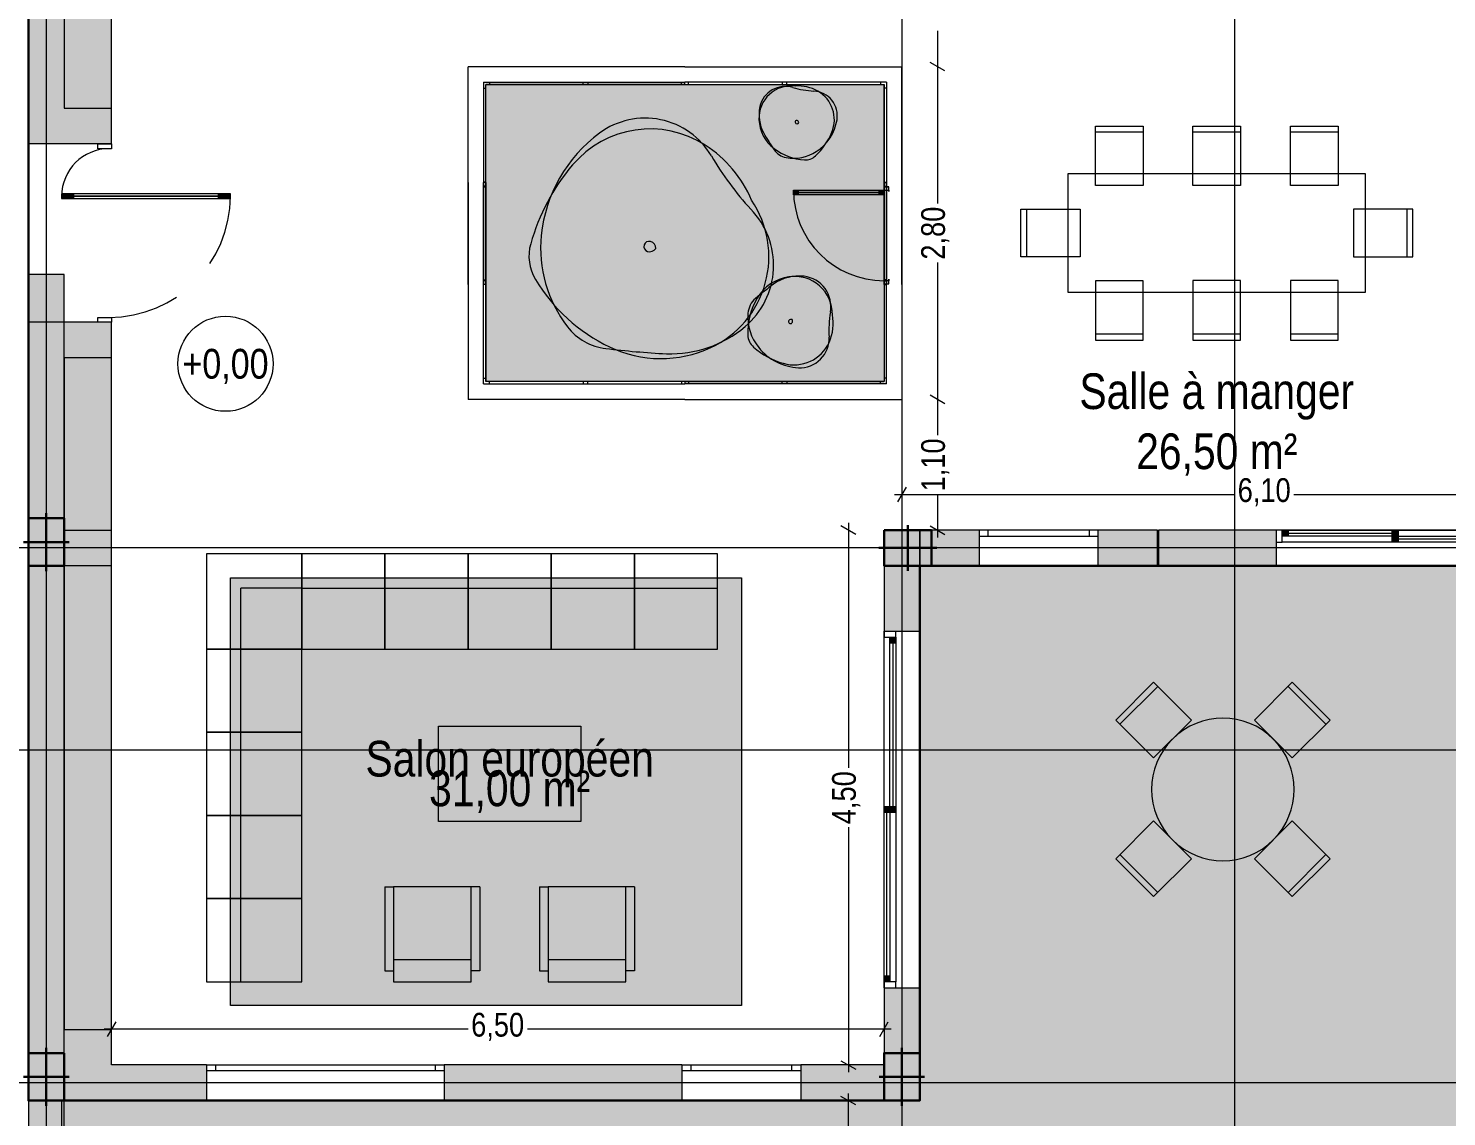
# Model space of a CAD drawing. Header units: centimetres. Extents: x -4381 to 5639, y -3920 to 4826.
# Drawn here: x 11.98 to 23.91, y 61.96 to 71.11 of the extents above; entities that cross this region are included whole.
import ezdxf

# ---------------------------------------------------------------- set-up
doc = ezdxf.new("R2010")
doc.units = ezdxf.units.CM
doc.header["$MEASUREMENT"] = 0
doc.set_wipeout_variables(frame=1)
for name, pattern in [('POINTILLE', [0.1, 0.06, -0.04]), ('Traits plan', [10, 5, -5]), ('Wipeout_Contour', [100, 0, -100])]:
    doc.linetypes.add(name, pattern=pattern)
for name, color, linetype, lineweight in [('00- Texts and Fills_Pen_No__1', 7, 'Continuous', 5), ('00-TREES_Pen_No__7', 7, 'Continuous', 5), ('01- MOBILIER_Pen_No__1', 7, 'Continuous', 5), ('01- MOBILIER_Pen_No__19', 255, 'Continuous', 5), ('01- MOBILIER_Pen_No__2', 8, 'Continuous', 5), ('01- MOBILIER_Pen_No__7', 7, 'Continuous', 5), ('0_Pen_No__1', 7, 'Continuous', 5), ('0_Pen_No__7', 7, 'Continuous', 5), ('Cotations_Pen_No__2', 8, 'Continuous', 5), ('Dalles_Pen_No__1', 7, 'Continuous', 5), ('FILES_Pen_No__2', 8, 'Continuous', 5), ('Poteaux Hafsa', 4, 'Continuous', 30), ('Structural - Bearing_Pen_No__1', 7, 'Continuous', 5), ('Structural - Bearing_Pen_No__7', 7, 'Continuous', 5)]:
    doc.layers.add(name, color=color, linetype=linetype, lineweight=lineweight)
for name, color, linetype, lineweight, true_color in [('00-TREES_Pen_No__185', 7, 'Continuous', 5, 0xbce39b), ('00-TREES_Pen_No__44', 7, 'Continuous', 5, 0x029e21), ('Dalles_Pen_No__102', 7, 'Continuous', 5, 0xcccccc), ('Dalles_Pen_No__185', 7, 'Continuous', 5, 0xbce39b), ('Elevator_Pen_No__161', 7, 'Continuous', 5, 0x6a6a6a), ('Structural - Bearing_Pen_No__103', 7, 'Continuous', 5, 0xffcc99)]:
    doc.layers.add(name, color=color, linetype=linetype, lineweight=lineweight, true_color=true_color)
doc.layers.add('Dalles', color=7, linetype='Continuous')
doc.layers.add('Structural - Bearing', color=7, linetype='Continuous')
doc.styles.add('GENERATED_STYLE_2', font='')
doc.styles.get('GENERATED_STYLE_2').set_extended_font_data('Arial Narrow Occidental')

# ---------------------------------------------------------------- blocks, each defined once
blk = doc.blocks.new('P1')
at = {"layer": 'Poteaux Hafsa', "lineweight": 30}
blk.add_hatch(color=256, dxfattribs=at).paths.add_polyline_path([(0, 0.3), (0, 0), (0.4, 0), (0.4, 0.3)])
at = {"layer": 'Poteaux Hafsa', "color": 144, "lineweight": 30}
for p, q in [((0.2, -0.042), (0.2, 0.342)), ((0.444, 0.15), (-0.044, 0.15))]:
    blk.add_line(p, q, dxfattribs=at)
blk.add_lwpolyline([(0, 0.3), (0, 0), (0.4, 0), (0.4, 0.3)], close=True, dxfattribs=at)

msp = doc.modelspace()

# ---------------------------------------------------------------- hatches: boundary and pattern name
at = {"layer": '00-TREES_Pen_No__185', "linetype": 'Continuous', "lineweight": 0, "ltscale": 10, "true_color": 0xcce9b3}
msp.add_hatch(color=254, dxfattribs=at).paths.add_polyline_path([(18.18688, 70.15145, 0.01739462), (18.27475, 70.01156, 0.20068984), (18.37515, 69.94593, 0.1916151), (18.6285, 69.99616, 0.21254987), (18.80332, 70.26444, 0.44418572), (18.60891, 70.50617, -0.05230092), (18.43129, 70.53518, 0.43585853), (18.15463, 70.37518, 0.18587836)])
at = {"layer": '00-TREES_Pen_No__185', "linetype": 'Continuous', "lineweight": 0, "ltscale": 10, "true_color": 0xbae3ab}
msp.add_hatch(color=9, dxfattribs=at).paths.add_polyline_path([(18.1564, 68.92271, 0.01739462), (18.00475, 68.80264, 0.20068984), (17.94112, 68.67743, 0.1916151), (18.03181, 68.38892, 0.21254987), (18.36631, 68.21955, 0.44418572), (18.62296, 68.47658, -0.05230092), (18.63415, 68.68702, 0.43585853), (18.41272, 68.9887, 0.18587836)])
at = {"layer": '00-TREES_Pen_No__44', "linetype": 'Continuous', "lineweight": 0, "ltscale": 10, "true_color": 0xbfe6c6}
msp.add_hatch(color=254, dxfattribs=at).paths.add_polyline_path([(17.09191, 68.32814, 0.18587836), (17.75351, 68.55617, 0.43585853), (17.80222, 69.54441, -0.05230092), (17.47082, 69.99229, 0.44418572), (16.53004, 70.1852, 0.21254987), (16.03905, 69.32401, 0.1916151), (16.25952, 68.55541, 0.20068984), (16.58238, 68.37196, 0.01739462)])
at = {"layer": '01- MOBILIER_Pen_No__2', "linetype": 'Continuous', "lineweight": 0, "ltscale": 10, "true_color": 0x3f3f3f}
msp.add_hatch(color=250, dxfattribs=at).paths.add_polyline_path([(17.97512, 62.89063), (17.97512, 66.49063), (13.67512, 66.49063), (13.67512, 62.89063)])
at = {"layer": 'Dalles_Pen_No__185', "linetype": 'Continuous', "lineweight": 0, "ltscale": 10, "true_color": 0x5e714d}
msp.add_hatch(color=77, dxfattribs=at).paths.add_polyline_path([(15.82512, 70.64063), (15.82512, 68.14063), (19.17512, 68.14063), (19.17512, 70.64063)])
at = {"layer": 'Elevator_Pen_No__161', "linetype": 'Continuous', "ltscale": 10}
for points in [[(19.20012, 66.86563), (19.20012, 66.61563), (19.45012, 66.61563)], [(19.20012, 66.86563), (19.45012, 66.61563), (19.45012, 66.86563)], [(22.00012, 66.61563), (22.25012, 66.61563), (22.25012, 66.86563), (22.00012, 66.86563)], [(19.20012, 62.36563), (19.20012, 62.11563), (19.45012, 62.11563)], [(19.20012, 62.36563), (19.45012, 62.11563), (19.45012, 62.36563)]]:
    msp.add_hatch(color=256, dxfattribs=at).paths.add_polyline_path(points)
at = {"layer": 'Structural - Bearing', "linetype": 'Continuous', "lineweight": 0, "ltscale": 10, "true_color": 0x000000}
h = msp.add_hatch(color=18, dxfattribs=at)
h.paths.add_polyline_path([(11.97512, 76.09063), (11.97512, 70.14063), (12.56012, 70.14063), (12.67512, 70.14063), (12.67512, 75.79063), (12.25012, 75.97277), (12.25012, 75.81563), (12.00012, 75.81563), (12.00012, 76.06563), (12.03345, 76.06563)])
h.paths.add_polyline_path([(12.00012, 71.91563), (12.00012, 72.16563), (12.25012, 72.16563), (12.25012, 71.91563)], flags=0)
at = {"layer": 'Structural - Bearing', "linetype": 'Continuous', "lineweight": 0, "ltscale": 10, "true_color": 0xffffff}
for points in [[(12.25512, 69.68063), (12.35512, 69.68063), (12.35512, 69.72063), (12.25512, 69.72063)], [(13.67512, 69.72063), (13.57512, 69.72063), (13.57512, 69.68063), (13.67512, 69.68063)], [(18.41362, 69.75146), (18.41362, 69.71146), (18.45362, 69.71146), (18.45362, 69.75146)], [(19.17512, 69.71146), (19.17512, 69.75146), (19.13512, 69.75146), (19.13512, 69.71146)]]:
    msp.add_hatch(color=7, dxfattribs=at).paths.add_polyline_path(points)
at = {"layer": 'Structural - Bearing', "linetype": 'Continuous', "lineweight": 0, "ltscale": 10, "true_color": 0x000000}
for points in [[(19.17512, 66.89063), (19.17512, 66.04063), (19.27512, 66.04063), (19.47512, 66.04063), (19.47512, 66.59063), (19.45012, 66.61563), (19.20012, 66.61563), (19.20012, 66.86563)], [(19.47512, 66.89063), (19.17512, 66.89063), (19.20012, 66.86563), (19.45012, 66.86563), (19.45012, 66.61563), (19.47512, 66.59063)], [(19.47512, 66.59063), (19.97512, 66.59063), (19.97512, 66.84063), (19.97512, 66.89063), (19.47512, 66.89063)], [(20.97512, 66.59063), (21.47512, 66.59063), (21.47512, 66.89063), (20.97512, 66.89063), (20.97512, 66.84063)], [(19.17512, 63.04063), (19.17512, 62.39063), (19.20012, 62.36563), (19.45012, 62.36563), (19.45012, 62.11563), (19.47512, 62.09063), (19.47512, 63.04063), (19.27512, 63.04063)], [(15.47512, 62.34063), (15.47512, 62.09063), (17.47512, 62.09063), (17.47512, 62.34063), (17.47512, 62.39063), (15.47512, 62.39063)], [(18.47512, 62.34063), (18.47512, 62.09063), (19.47512, 62.09063), (19.45012, 62.11563), (19.20012, 62.11563), (19.20012, 62.36563), (19.17512, 62.39063), (18.47512, 62.39063)]]:
    msp.add_hatch(color=18, dxfattribs=at).paths.add_polyline_path(points)
h = msp.add_hatch(color=18, dxfattribs=at)
h.paths.add_polyline_path([(21.48512, 66.89063), (21.48512, 66.59063), (22.47512, 66.59063), (22.47512, 66.79063), (22.47512, 66.89063)])
h.paths.add_polyline_path([(22.00012, 66.61563), (22.00012, 66.86563), (22.25012, 66.86563), (22.25012, 66.61563)], flags=0)
at = {"layer": 'Structural - Bearing_Pen_No__103', "linetype": 'Continuous', "ltscale": 10}
for points in [[(22.52512, 66.89063), (22.52512, 66.84063), (22.57512, 66.84063), (22.57512, 66.89063)], [(23.50012, 66.84063), (23.50012, 66.89063), (23.45012, 66.89063), (23.45012, 66.84063)], [(23.45012, 66.84063), (23.45012, 66.79063), (23.50012, 66.79063), (23.50012, 66.84063)], [(19.27512, 65.99063), (19.22512, 65.99063), (19.22512, 65.94063), (19.27512, 65.94063)], [(19.22512, 64.56563), (19.17512, 64.56563), (19.17512, 64.51563), (19.22512, 64.51563)], [(19.22512, 64.51563), (19.27512, 64.51563), (19.27512, 64.56563), (19.22512, 64.56563)], [(19.17512, 63.09063), (19.22512, 63.09063), (19.22512, 63.14063), (19.17512, 63.14063)]]:
    msp.add_hatch(color=256, dxfattribs=at).paths.add_polyline_path(points)

# ---------------------------------------------------------------- linework, layer by layer
at = {"layer": '00-TREES_Pen_No__7', "linetype": 'Continuous', "ltscale": 10}
for centre, radius, start, end in [((18.3951, 70.357), 0.27247, 83.000568, 182.288476), ((18.34351, 70.40599), 0.21814, 72.941698, 167.143259), ((18.63464, 71.44671), 0.86262, 254.73307, 266.708646), ((18.45389, 70.29839), 0.33006, 59.985575, 94.447533), ((18.57311, 70.37682), 0.20904, 350.908209, 86.708646), ((18.48069, 70.34476), 0.27649, 337.441523, 59.985575), ((18.43747, 70.38454), 0.31452, 167.143259, 209.262745), ((17.16542, 69.71057), 0.64716, 30.511654, 126.312091), ((18.44544, 70.35902), 0.32286, 182.288476, 232.875479), ((18.44824, 70.32654), 0.02006, 151.526351, 224.512345), ((18.43954, 70.31814), 0.02007, 43.515639, 116.462845), ((18.44393, 70.3223), 0.01402, 224.512345, 43.515639), ((18.39083, 70.40599), 0.39364, 302.909677, 350.908209), ((17.50385, 69.25006), 1.21866, 126.312091, 174.310623), ((17.20806, 69.41074), 0.85598, 57.234725, 139.778777), ((20.21685, 71.42337), 2.37491, 210.142779, 214.12893), ((18.20694, 70.45848), 0.57292, 312.991661, 337.441523), ((17.11832, 69.2713), 1.0218, 22.772767, 57.234725), ((18.53626, 70.479), 0.47334, 232.875479, 266.312216), ((18.37962, 70.17812), 0.15544, 214.12893, 259.520658), ((18.41489, 70.3688), 0.34935, 259.520658, 302.909677), ((17.90875, 68.81816), 1.77365, 139.778777, 164.228639), ((20.02368, 71.395), 2.67052, 210.511654, 222.48723), ((18.51373, 70.1294), 0.12301, 266.312216, 312.991661), ((17.36295, 69.19244), 0.84354, 294.931824, 34.219733), ((17.57086, 69.11978), 0.67534, 310.077041, 44.278603), ((17.3674, 69.26365), 1.08154, 174.310623, 217.699642), ((16.56836, 69.19673), 0.38082, 164.228639, 210.908084), ((17.19827, 69.27773), 0.04341, 73.704661, 252.707955), ((17.20383, 69.29559), 0.06211, 252.707955, 325.693949), ((17.19301, 69.25976), 0.06212, 0.757455, 73.704661), ((17.49891, 69.75383), 1.46539, 210.908084, 244.344821), ((18.43089, 68.64815), 0.37804, 98.523782, 149.110785), ((18.45958, 68.66067), 0.36828, 83.378565, 125.498051), ((18.42214, 68.70649), 0.31904, 359.235873, 98.523782), ((18.4726, 68.77277), 0.25543, 349.177003, 83.378565), ((19.89507, 66.7216), 2.78082, 126.378085, 130.364235), ((18.5821, 68.55769), 0.55424, 149.110785, 182.547522), ((18.21196, 68.70175), 0.182, 130.364235, 175.755964), ((18.43839, 68.68495), 0.40906, 175.755964, 219.144983), ((18.38796, 68.64524), 0.01642, 140.74765, 319.750945), ((18.39344, 68.64076), 0.02349, 67.761657, 140.74765), ((18.38255, 68.64981), 0.0235, 319.750945, 32.69815), ((19.72101, 68.56625), 1.01005, 170.968376, 182.943952), ((18.36139, 68.63059), 0.38647, 336.220881, 10.682839), ((16.89241, 68.89653), 0.48121, 217.699642, 263.09137), ((17.37875, 69.34809), 0.97371, 267.957555, 310.077041), ((18.1723, 68.53945), 0.14404, 182.547522, 229.226967), ((18.46784, 68.5018), 0.24477, 267.143515, 2.943952), ((17.71891, 75.71777), 7.35233, 263.09137, 267.077521), ((17.2972, 69.33388), 0.99951, 244.344821, 294.931824), ((18.51633, 68.9384), 0.67084, 229.226967, 253.676829), ((18.47862, 68.71769), 0.46092, 219.144983, 267.143515), ((18.41878, 68.60531), 0.32375, 253.676829, 336.220881)]:
    msp.add_arc(centre, radius, start, end, dxfattribs=at)
at = {"layer": '01- MOBILIER_Pen_No__1', "linetype": 'Continuous', "ltscale": 10}
for p, q in [((14.27512, 66.69063), (13.47512, 66.69063)), ((13.47512, 66.69063), (13.47512, 65.89063)), ((14.27512, 65.89063), (14.27512, 66.69063)), ((14.97512, 66.69063), (14.27512, 66.69063)), ((14.27512, 66.69063), (14.27512, 65.89063)), ((15.67512, 66.69063), (14.97512, 66.69063)), ((14.97512, 66.69063), (14.97512, 65.89063)), ((14.97512, 65.89063), (14.97512, 66.69063)), ((15.67512, 65.89063), (15.67512, 66.69063)), ((16.37512, 66.69063), (15.67512, 66.69063)), ((15.67512, 66.69063), (15.67512, 65.89063)), ((16.37512, 65.89063), (16.37512, 66.69063)), ((17.07512, 66.69063), (16.37512, 66.69063)), ((16.37512, 66.69063), (16.37512, 65.89063)), ((17.07512, 65.89063), (17.07512, 66.69063)), ((17.77512, 66.69063), (17.07512, 66.69063)), ((17.07512, 66.69063), (17.07512, 65.89063)), ((17.77512, 65.89063), (17.77512, 66.69063)), ((13.76378, 65.89063), (13.76378, 66.40197)), ((14.27512, 66.40197), (13.76378, 66.40197)), ((14.27512, 66.40197), (14.97512, 66.40197)), ((14.97512, 66.40197), (15.67512, 66.40197)), ((15.67512, 66.40197), (16.37512, 66.40197)), ((16.37512, 66.40197), (17.07512, 66.40197)), ((17.07512, 66.40197), (17.77512, 66.40197)), ((13.47512, 65.89063), (14.27512, 65.89063)), ((14.27512, 65.89063), (13.47512, 65.89063)), ((13.47512, 65.89063), (13.47512, 65.19063)), ((13.76378, 65.19063), (13.76378, 65.89063)), ((14.27512, 65.19063), (14.27512, 65.89063)), ((14.27512, 65.89063), (14.97512, 65.89063)), ((14.97512, 65.89063), (15.67512, 65.89063)), ((15.67512, 65.89063), (16.37512, 65.89063)), ((16.37512, 65.89063), (17.07512, 65.89063)), ((17.07512, 65.89063), (17.77512, 65.89063)), ((21.44343, 65.61057), (21.12523, 65.29238)), ((21.16059, 65.25702), (21.47879, 65.57522)), ((21.76163, 65.29238), (21.44343, 65.61057)), ((22.61016, 65.61057), (22.29196, 65.29238)), ((22.5748, 65.57522), (22.893, 65.25702)), ((22.92836, 65.29238), (22.61016, 65.61057)), ((21.12523, 65.29238), (21.44343, 64.97418)), ((21.44343, 64.97418), (21.76163, 65.29238)), ((22.29196, 65.29238), (22.61016, 64.97418)), ((22.61016, 64.97418), (22.92836, 65.29238)), ((13.47512, 65.19063), (14.27512, 65.19063)), ((14.27512, 65.19063), (13.47512, 65.19063)), ((13.47512, 65.19063), (13.47512, 64.49063)), ((13.76378, 64.49063), (13.76378, 65.19063)), ((14.27512, 64.49063), (14.27512, 65.19063)), ((15.42512, 65.24063), (16.62512, 65.24063)), ((15.42512, 64.44063), (15.42512, 65.24063)), ((16.62512, 65.24063), (16.62512, 64.44063)), ((13.47512, 64.49063), (14.27512, 64.49063)), ((14.27512, 64.49063), (13.47512, 64.49063)), ((13.47512, 64.49063), (13.47512, 63.79063)), ((13.76378, 63.79063), (13.76378, 64.49063)), ((14.27512, 63.79063), (14.27512, 64.49063)), ((16.62512, 64.44063), (15.42512, 64.44063)), ((21.12523, 64.12565), (21.44343, 64.44385)), ((21.44343, 64.44385), (21.76163, 64.12565)), ((22.29196, 64.12565), (22.61016, 64.44385)), ((22.61016, 64.44385), (22.92836, 64.12565)), ((21.44343, 63.80745), (21.12523, 64.12565)), ((21.16059, 64.16101), (21.47879, 63.84281)), ((21.76163, 64.12565), (21.44343, 63.80745)), ((22.61016, 63.80745), (22.29196, 64.12565)), ((22.5748, 63.84281), (22.893, 64.16101)), ((22.92836, 64.12565), (22.61016, 63.80745)), ((14.97512, 63.89063), (14.97512, 63.18263)), ((14.97512, 63.89063), (15.04872, 63.89063)), ((15.70152, 63.89063), (15.04872, 63.89063)), ((15.04872, 63.89063), (15.04872, 63.09063)), ((15.70152, 63.09063), (15.70152, 63.89063)), ((15.77512, 63.89063), (15.70152, 63.89063)), ((15.77512, 63.89063), (15.77512, 63.18263)), ((16.27512, 63.89063), (16.27512, 63.18263)), ((16.27512, 63.89063), (16.34872, 63.89063)), ((17.00152, 63.89063), (16.34872, 63.89063)), ((16.34872, 63.89063), (16.34872, 63.09063)), ((17.00152, 63.09063), (17.00152, 63.89063)), ((17.07512, 63.89063), (17.00152, 63.89063)), ((17.07512, 63.89063), (17.07512, 63.18263)), ((13.47512, 63.79063), (14.27512, 63.79063)), ((14.27512, 63.79063), (13.47512, 63.79063)), ((13.47512, 63.79063), (13.47512, 63.09063)), ((13.76378, 63.09063), (13.76378, 63.79063)), ((14.27512, 63.09063), (14.27512, 63.79063)), ((15.70152, 63.27463), (15.04872, 63.27463)), ((17.00152, 63.27463), (16.34872, 63.27463)), ((14.97512, 63.18263), (15.04872, 63.18263)), ((15.77512, 63.18263), (15.70152, 63.18263)), ((16.27512, 63.18263), (16.34872, 63.18263)), ((17.07512, 63.18263), (17.00152, 63.18263)), ((13.47512, 63.09063), (14.27512, 63.09063)), ((15.04872, 63.09063), (15.70152, 63.09063)), ((16.34872, 63.09063), (17.00152, 63.09063))]:
    msp.add_line(p, q, dxfattribs=at)
for start, end in [(315, 135), (135, 315)]:
    msp.add_arc((22.0268, 64.70901), 0.6, start, end, dxfattribs=at)
at = {"layer": '01- MOBILIER_Pen_No__19', "linetype": 'Continuous', "ltscale": 10}
for p, q in [((20.72512, 69.89063), (23.22512, 69.89063)), ((20.72512, 68.89063), (20.72512, 69.89063)), ((23.22512, 69.89063), (23.22512, 68.89063)), ((23.22512, 68.89063), (20.72512, 68.89063))]:
    msp.add_line(p, q, dxfattribs=at)
at = {"layer": '01- MOBILIER_Pen_No__2', "linetype": 'Continuous', "ltscale": 10}
for p, q in [((13.67512, 66.49063), (17.97512, 66.49063)), ((13.67512, 62.89063), (13.67512, 66.49063)), ((17.97512, 66.49063), (17.97512, 62.89063)), ((17.97512, 62.89063), (13.67512, 62.89063))]:
    msp.add_line(p, q, dxfattribs=at)
at = {"layer": '01- MOBILIER_Pen_No__7', "linetype": 'Continuous', "ltscale": 10}
for p, q in [((20.95512, 70.29063), (21.35512, 70.29063)), ((20.95512, 69.79063), (20.95512, 70.29063)), ((21.35512, 70.24063), (20.95512, 70.24063)), ((21.35512, 70.29063), (21.35512, 69.79063)), ((21.77411, 70.28988), (22.17411, 70.28988)), ((21.77411, 69.78988), (21.77411, 70.28988)), ((22.17411, 70.23988), (21.77411, 70.23988)), ((22.17411, 70.28988), (22.17411, 69.78988)), ((22.5956, 70.28988), (22.9956, 70.28988)), ((22.5956, 69.78988), (22.5956, 70.28988)), ((22.9956, 70.23988), (22.5956, 70.23988)), ((22.9956, 70.28988), (22.9956, 69.78988)), ((20.72512, 68.89063), (20.72512, 69.89063)), ((20.72512, 69.89063), (23.22512, 69.89063)), ((23.22512, 69.89063), (23.22512, 68.89063)), ((21.35512, 69.79063), (20.95512, 69.79063)), ((22.17411, 69.78988), (21.77411, 69.78988)), ((22.9956, 69.78988), (22.5956, 69.78988)), ((20.32512, 69.59063), (20.82512, 69.59063)), ((20.32512, 69.19063), (20.32512, 69.59063)), ((20.37512, 69.59063), (20.37512, 69.19063)), ((20.82512, 69.59063), (20.82512, 69.19063)), ((23.12512, 69.59063), (23.12512, 69.19063)), ((23.62512, 69.59063), (23.12512, 69.59063)), ((23.57512, 69.59063), (23.57512, 69.19063)), ((23.62512, 69.19063), (23.62512, 69.59063)), ((20.82512, 69.19063), (20.32512, 69.19063)), ((23.12512, 69.19063), (23.62512, 69.19063)), ((21.35512, 68.98988), (20.95512, 68.98988)), ((20.95512, 68.98988), (20.95512, 68.48988)), ((21.35512, 68.48988), (21.35512, 68.98988)), ((22.17411, 68.99063), (21.77411, 68.99063)), ((21.77411, 68.99063), (21.77411, 68.49063)), ((22.17411, 68.49063), (22.17411, 68.99063)), ((22.9956, 68.99026), (22.5956, 68.99026)), ((22.5956, 68.99026), (22.5956, 68.49026)), ((22.9956, 68.49026), (22.9956, 68.99026)), ((23.22512, 68.89063), (20.72512, 68.89063)), ((21.35512, 68.53988), (20.95512, 68.53988)), ((22.17411, 68.54063), (21.77411, 68.54063)), ((22.9956, 68.54026), (22.5956, 68.54026)), ((20.95512, 68.48988), (21.35512, 68.48988)), ((21.77411, 68.49063), (22.17411, 68.49063)), ((22.5956, 68.49026), (22.9956, 68.49026))]:
    msp.add_line(p, q, dxfattribs=at)
at = {"layer": '01- MOBILIER_Pen_No__7', "linetype": 'Continuous', "ltscale": 10, "flags": 128}
msp.add_lwpolyline([(12.27512, 71.89063), (12.27512, 70.44063), (12.67512, 70.44063), (12.67512, 71.89063)], close=True, dxfattribs=at)
at = {"layer": '0_Pen_No__1', "linetype": 'Continuous', "ltscale": 10}
for p, q in [((12.56012, 70.14063), (11.97512, 70.14063)), ((12.67512, 70.14063), (12.56012, 70.14063)), ((12.67512, 68.64063), (12.56012, 68.64063)), ((19.97512, 66.89063), (19.97512, 66.84063)), ((19.97512, 66.84063), (19.97512, 66.59063)), ((20.97512, 66.89063), (20.97512, 66.84063)), ((20.97512, 66.84063), (20.97512, 66.59063)), ((22.47512, 66.89063), (22.47512, 66.79063)), ((22.47512, 66.79063), (22.47512, 66.59063)), ((19.17512, 66.04063), (19.27512, 66.04063)), ((19.27512, 66.04063), (19.47512, 66.04063)), ((19.17512, 63.04063), (19.27512, 63.04063)), ((19.27512, 63.04063), (19.47512, 63.04063)), ((13.47512, 62.39063), (13.47512, 62.34063)), ((13.47512, 62.34063), (13.47512, 62.09063)), ((15.47512, 62.39063), (15.47512, 62.34063)), ((15.47512, 62.34063), (15.47512, 62.09063)), ((17.47512, 62.39063), (17.47512, 62.34063)), ((17.47512, 62.34063), (17.47512, 62.09063)), ((18.47512, 62.39063), (18.47512, 62.34063)), ((18.47512, 62.34063), (18.47512, 62.09063))]:
    msp.add_line(p, q, dxfattribs=at)
at = {"layer": '0_Pen_No__7', "linetype": 'Continuous', "ltscale": 10}
msp.add_circle((13.63394, 68.29063), 0.4, dxfattribs=at)
at = {"layer": 'Cotations_Pen_No__2', "linetype": 'Continuous', "ltscale": 10}
for p, q in [((19.62512, 71.09175), (19.62512, 70.79063)), ((19.68762, 70.75454), (19.56262, 70.82671)), ((19.62512, 70.79063), (19.62512, 69.6395)), ((19.62512, 69.14175), (19.62512, 67.99063)), ((19.68762, 67.95454), (19.56262, 68.02671)), ((19.62512, 67.99063), (19.62512, 67.6895)), ((19.26399, 67.19063), (19.32512, 67.19063)), ((19.3612, 67.25313), (19.28903, 67.12813)), ((19.32512, 67.19063), (22.12624, 67.19063)), ((19.62512, 67.19175), (19.62512, 66.89063)), ((22.62399, 67.19063), (25.42512, 67.19063)), ((18.87512, 66.95175), (18.87512, 66.89063)), ((18.93762, 66.85454), (18.81262, 66.92671)), ((18.87512, 66.89063), (18.87512, 64.8895)), ((19.56262, 66.92671), (19.68762, 66.85454)), ((19.62512, 66.89063), (19.62512, 66.8295)), ((18.87512, 64.39175), (18.87512, 62.39063)), ((12.67512, 62.69212), (12.61399, 62.69212)), ((12.7112, 62.75462), (12.63903, 62.62961)), ((15.67624, 62.69212), (12.67512, 62.69212)), ((19.17512, 62.69212), (16.17399, 62.69212)), ((19.13903, 62.62961), (19.2112, 62.75462)), ((19.23624, 62.69212), (19.17512, 62.69212)), ((18.81262, 62.42671), (18.93762, 62.35454)), ((18.87512, 62.39063), (18.87512, 62.3295)), ((18.93762, 62.05454), (18.81262, 62.12671)), ((18.87512, 62.09063), (18.87512, 62.15175)), ((18.87512, 59.4895), (18.87512, 62.09063))]:
    msp.add_line(p, q, dxfattribs=at)
at = {"layer": 'Dalles_Pen_No__1', "linetype": 'Continuous', "ltscale": 10, "flags": 128}
for points in [[(19.17512, 68.14063), (15.82512, 68.14063), (15.82512, 70.64063), (19.17512, 70.64063)], [(19.17512, 68.14063), (15.82512, 68.14063), (15.82512, 70.64063), (19.17512, 70.64063)], [(15.82512, 70.64063), (19.17512, 70.64063), (19.17512, 68.14063), (15.82512, 68.14063)]]:
    msp.add_lwpolyline(points, close=True, dxfattribs=at)
at = {"layer": 'FILES_Pen_No__2', "linetype": 'Continuous', "ltscale": 10}
for p, q in [((19.32512, 77.09063), (19.32512, 55.59063)), ((22.12512, 77.09063), (22.12512, 55.59063))]:
    msp.add_line(p, q, dxfattribs=at)
at = {"layer": 'Structural - Bearing_Pen_No__1', "linetype": 'Continuous', "ltscale": 10}
for p, q in [((15.67512, 68.95813), (15.67512, 70.79063)), ((17.50012, 70.79063), (15.67512, 70.79063)), ((17.50012, 70.79063), (19.32512, 70.79063)), ((19.32512, 68.95813), (19.32512, 70.79063)), ((15.80512, 70.66063), (15.80512, 70.61063)), ((15.80512, 70.66063), (15.85512, 70.66063)), ((15.85512, 70.66063), (15.85512, 70.64063)), ((15.85512, 70.66063), (16.64262, 70.66063)), ((16.64262, 70.64063), (16.64262, 70.66063)), ((16.64262, 70.66063), (16.66262, 70.66063)), ((16.66262, 70.66063), (16.68262, 70.66063)), ((16.68262, 70.66063), (16.68262, 70.64063)), ((16.68262, 70.66063), (17.47012, 70.66063)), ((17.47012, 70.64063), (17.47012, 70.66063)), ((17.47012, 70.66063), (17.50012, 70.66063)), ((17.50012, 70.64063), (17.50012, 70.66063)), ((17.53012, 70.66063), (17.50012, 70.66063)), ((17.50012, 70.64063), (17.50012, 70.66063)), ((17.53012, 70.64063), (17.53012, 70.66063)), ((18.31762, 70.66063), (17.53012, 70.66063)), ((18.33762, 70.66063), (18.31762, 70.66063)), ((18.31762, 70.66063), (18.31762, 70.64063)), ((18.35762, 70.66063), (18.33762, 70.66063)), ((18.35762, 70.64063), (18.35762, 70.66063)), ((19.14512, 70.66063), (18.35762, 70.66063)), ((19.19512, 70.66063), (19.14512, 70.66063)), ((19.14512, 70.66063), (19.14512, 70.64063)), ((19.19512, 70.66063), (19.19512, 70.61063)), ((15.80512, 70.61063), (15.82512, 70.61063)), ((15.80512, 70.61063), (15.80512, 69.81938)), ((15.82512, 68.95813), (15.82512, 70.64063)), ((15.82512, 70.61063), (15.82512, 70.64063)), ((17.50012, 70.64063), (15.82512, 70.64063)), ((15.85512, 70.64063), (15.82512, 70.64063)), ((15.82512, 69.81938), (15.82512, 70.61063)), ((16.64262, 70.64063), (15.85512, 70.64063)), ((16.66262, 70.64063), (16.64262, 70.64063)), ((16.68262, 70.64063), (16.66262, 70.64063)), ((17.47012, 70.64063), (16.68262, 70.64063)), ((17.50012, 70.64063), (17.47012, 70.64063)), ((17.50012, 70.64063), (19.17512, 70.64063)), ((17.50012, 70.64063), (17.53012, 70.64063)), ((17.53012, 70.64063), (18.31762, 70.64063)), ((18.31762, 70.64063), (18.33762, 70.64063)), ((18.33762, 70.64063), (18.35762, 70.64063)), ((18.35762, 70.64063), (19.14512, 70.64063)), ((19.14512, 70.64063), (19.17512, 70.64063)), ((19.17512, 68.95813), (19.17512, 70.64063)), ((19.17512, 70.61063), (19.17512, 70.64063)), ((19.19512, 70.61063), (19.17512, 70.61063)), ((19.17512, 69.81938), (19.17512, 70.61063)), ((19.19512, 70.61063), (19.19512, 69.81938)), ((12.67512, 70.14063), (12.56012, 70.14063)), ((15.67512, 69.81563), (15.67512, 67.99063)), ((15.82512, 69.81938), (15.80512, 69.81938)), ((15.80512, 69.81938), (15.80512, 69.79938)), ((15.80512, 69.78563), (15.80512, 69.81563)), ((15.82512, 69.81563), (15.80512, 69.81563)), ((15.82512, 69.79938), (15.82512, 69.81938)), ((15.82512, 69.81563), (15.82512, 68.14063)), ((15.82512, 69.81563), (15.82512, 69.78563)), ((19.17512, 69.79938), (19.17512, 69.81938)), ((19.17512, 69.81938), (19.19512, 69.81938)), ((19.17512, 69.81563), (19.17512, 68.14063)), ((19.17512, 69.81563), (19.17512, 69.78563)), ((19.17512, 69.81563), (19.19512, 69.81563)), ((19.19512, 69.81938), (19.19512, 69.79938)), ((19.19512, 69.78563), (19.19512, 69.81563)), ((19.32512, 69.81563), (19.32512, 67.99063)), ((15.80512, 69.79938), (15.80512, 69.77938)), ((15.82512, 69.78563), (15.80512, 69.78563)), ((15.80512, 68.99813), (15.80512, 69.78563)), ((15.80512, 69.77938), (15.82512, 69.77938)), ((15.80512, 69.77938), (15.80512, 68.98813)), ((15.82512, 69.77938), (15.82512, 69.79938)), ((15.82512, 69.78563), (15.82512, 68.99813)), ((15.82512, 68.98813), (15.82512, 69.77938)), ((18.41362, 69.75146), (18.45362, 69.75146)), ((18.41362, 69.71146), (18.41362, 69.75146)), ((18.45362, 69.71146), (18.41362, 69.71146)), ((18.45362, 69.73146), (18.45362, 69.75146)), ((18.45362, 69.75146), (19.13512, 69.75146)), ((18.45362, 69.75146), (18.45362, 69.71146)), ((19.13512, 69.73146), (18.45362, 69.73146)), ((18.45362, 69.71146), (18.45362, 69.73146)), ((18.45362, 69.73146), (19.13512, 69.73146)), ((18.45362, 69.73146), (19.13512, 69.73146)), ((19.13512, 69.71146), (18.45362, 69.71146)), ((19.13512, 69.75146), (19.13512, 69.73146)), ((19.13512, 69.71146), (19.13512, 69.75146)), ((19.13512, 69.75146), (19.17512, 69.75146)), ((19.13512, 69.73146), (19.13512, 69.71146)), ((19.17512, 69.71146), (19.13512, 69.71146)), ((19.17512, 69.77938), (19.17512, 69.79938)), ((19.17512, 69.78563), (19.19512, 69.78563)), ((19.17512, 69.78563), (19.17512, 68.99813)), ((19.21512, 69.77946), (19.17512, 69.77946)), ((19.17512, 69.77946), (19.17512, 69.75146)), ((19.17512, 69.77946), (19.21512, 69.77946)), ((19.19512, 69.77938), (19.17512, 69.77938)), ((19.17512, 68.98813), (19.17512, 69.77938)), ((19.17512, 69.75146), (19.21512, 69.75146)), ((19.17512, 69.75146), (19.17512, 69.71146)), ((19.19512, 69.79938), (19.19512, 69.77938)), ((19.19512, 68.99813), (19.19512, 69.78563)), ((19.19512, 69.77938), (19.19512, 68.98813)), ((19.21512, 69.73946), (19.21512, 69.77946)), ((19.21512, 69.75146), (19.21512, 69.73946)), ((15.80512, 68.97813), (15.80512, 68.99813)), ((15.80512, 68.99813), (15.82512, 68.99813)), ((15.82512, 68.98813), (15.80512, 68.98813)), ((15.80512, 68.98813), (15.80512, 68.95813)), ((15.82512, 68.99813), (15.82512, 68.97813)), ((15.82512, 68.95813), (15.82512, 68.98813)), ((19.19512, 68.99813), (19.17512, 68.99813)), ((19.17512, 68.99813), (19.17512, 68.97813)), ((19.21512, 68.98996), (19.17512, 68.98996)), ((19.17512, 68.98996), (19.17512, 68.96196)), ((19.17512, 68.95813), (19.17512, 68.98813)), ((19.17512, 68.98813), (19.19512, 68.98813)), ((19.19512, 68.97813), (19.19512, 68.99813)), ((19.19512, 68.98813), (19.19512, 68.95813)), ((19.21512, 69.00196), (19.21512, 68.98996)), ((19.21512, 68.96196), (19.21512, 69.00196)), ((15.80512, 68.95813), (15.80512, 68.97813)), ((15.82512, 68.95813), (15.80512, 68.95813)), ((15.80512, 68.17063), (15.80512, 68.95813)), ((15.82512, 68.95813), (15.80512, 68.95813)), ((15.82512, 68.97813), (15.82512, 68.95813)), ((15.82512, 68.95813), (15.82512, 68.17063)), ((19.17512, 68.97813), (19.17512, 68.95813)), ((19.17512, 68.96196), (19.21512, 68.96196)), ((19.17512, 68.96196), (19.21512, 68.96196)), ((19.17512, 68.95813), (19.19512, 68.95813)), ((19.17512, 68.95813), (19.17512, 68.17063)), ((19.17512, 68.95813), (19.19512, 68.95813)), ((19.19512, 68.95813), (19.19512, 68.97813)), ((19.19512, 68.17063), (19.19512, 68.95813)), ((12.67512, 68.64063), (12.56012, 68.64063)), ((15.80512, 68.12063), (15.80512, 68.17063)), ((15.80512, 68.17063), (15.82512, 68.17063)), ((15.82512, 68.17063), (15.82512, 68.14063)), ((19.19512, 68.17063), (19.17512, 68.17063)), ((19.17512, 68.17063), (19.17512, 68.14063)), ((19.19512, 68.12063), (19.19512, 68.17063)), ((15.80512, 68.12063), (15.85512, 68.12063)), ((17.50012, 68.14063), (15.82512, 68.14063)), ((15.85512, 68.14063), (15.82512, 68.14063)), ((15.85512, 68.12063), (15.85512, 68.14063)), ((16.64262, 68.14063), (15.85512, 68.14063)), ((15.85512, 68.12063), (16.64262, 68.12063)), ((16.66262, 68.14063), (16.64262, 68.14063)), ((16.64262, 68.14063), (16.64262, 68.12063)), ((16.64262, 68.12063), (16.66262, 68.12063)), ((16.68262, 68.14063), (16.66262, 68.14063)), ((16.66262, 68.12063), (16.68262, 68.12063)), ((16.68262, 68.12063), (16.68262, 68.14063)), ((17.47012, 68.14063), (16.68262, 68.14063)), ((16.68262, 68.12063), (17.47012, 68.12063)), ((17.50012, 68.14063), (17.47012, 68.14063)), ((17.47012, 68.14063), (17.47012, 68.12063)), ((17.47012, 68.12063), (17.50012, 68.12063)), ((17.50012, 68.14063), (17.50012, 68.12063)), ((17.50012, 68.14063), (19.17512, 68.14063)), ((17.50012, 68.14063), (17.53012, 68.14063)), ((17.50012, 68.14063), (17.50012, 68.12063)), ((17.53012, 68.12063), (17.50012, 68.12063)), ((17.53012, 68.14063), (17.53012, 68.12063)), ((17.53012, 68.14063), (18.31762, 68.14063)), ((18.31762, 68.12063), (17.53012, 68.12063)), ((18.31762, 68.12063), (18.31762, 68.14063)), ((18.31762, 68.14063), (18.33762, 68.14063)), ((18.33762, 68.12063), (18.31762, 68.12063)), ((18.33762, 68.14063), (18.35762, 68.14063)), ((18.35762, 68.12063), (18.33762, 68.12063)), ((18.35762, 68.14063), (18.35762, 68.12063)), ((18.35762, 68.14063), (19.14512, 68.14063)), ((19.14512, 68.12063), (18.35762, 68.12063)), ((19.14512, 68.12063), (19.14512, 68.14063)), ((19.14512, 68.14063), (19.17512, 68.14063)), ((19.19512, 68.12063), (19.14512, 68.12063)), ((17.50012, 67.99063), (15.67512, 67.99063)), ((17.50012, 67.99063), (19.32512, 67.99063)), ((20.97512, 66.89063), (19.97512, 66.89063)), ((20.05012, 66.89063), (19.97512, 66.89063)), ((19.97512, 66.89063), (19.97512, 66.84063)), ((19.97512, 66.84063), (20.05012, 66.84063)), ((20.05012, 66.84063), (20.05012, 66.89063)), ((20.90012, 66.89063), (20.05012, 66.89063)), ((20.05012, 66.84063), (20.90012, 66.84063)), ((20.97512, 66.89063), (20.90012, 66.89063)), ((20.90012, 66.89063), (20.90012, 66.84063)), ((20.90012, 66.84063), (20.97512, 66.84063)), ((20.97512, 66.89063), (20.97512, 66.84063)), ((24.47512, 66.89063), (22.47512, 66.89063)), ((22.52512, 66.89063), (22.47512, 66.89063)), ((22.47512, 66.89063), (22.47512, 66.79063)), ((22.52512, 66.79063), (22.52512, 66.89063)), ((22.52512, 66.89063), (22.57512, 66.89063)), ((22.52512, 66.84063), (22.52512, 66.89063)), ((22.57512, 66.84063), (22.52512, 66.84063)), ((22.57512, 66.89063), (23.45012, 66.89063)), ((22.57512, 66.89063), (22.57512, 66.84063)), ((22.57512, 66.89063), (23.45012, 66.89063)), ((22.57512, 66.86563), (23.45012, 66.86563)), ((23.45012, 66.84063), (22.57512, 66.84063)), ((23.45012, 66.84063), (23.45012, 66.89063)), ((23.45012, 66.89063), (23.50012, 66.89063)), ((23.50012, 66.84063), (23.45012, 66.84063)), ((23.45012, 66.84063), (23.50012, 66.84063)), ((23.45012, 66.79063), (23.45012, 66.84063)), ((23.50012, 66.89063), (23.50012, 66.84063)), ((23.50012, 66.89063), (24.42512, 66.89063)), ((23.50012, 66.84063), (23.50012, 66.79063)), ((23.50012, 66.84063), (24.37512, 66.84063)), ((22.47512, 66.79063), (22.52512, 66.79063)), ((23.45012, 66.79063), (22.52512, 66.79063)), ((23.50012, 66.79063), (23.45012, 66.79063)), ((24.37512, 66.81563), (23.50012, 66.81563)), ((24.37512, 66.79063), (23.50012, 66.79063)), ((24.37512, 66.79063), (23.50012, 66.79063)), ((20.97512, 66.59063), (19.97512, 66.59063)), ((24.47512, 66.59063), (22.47512, 66.59063)), ((19.17512, 63.04063), (19.17512, 66.04063)), ((19.17512, 66.04063), (19.17512, 65.99063)), ((19.17512, 66.04063), (19.27512, 66.04063)), ((19.27512, 65.99063), (19.27512, 66.04063)), ((19.47512, 63.04063), (19.47512, 66.04063)), ((19.17512, 65.99063), (19.27512, 65.99063)), ((19.17512, 64.56563), (19.17512, 65.99063)), ((19.22512, 65.94063), (19.22512, 65.99063)), ((19.22512, 65.99063), (19.27512, 65.99063)), ((19.27512, 65.94063), (19.22512, 65.94063)), ((19.22512, 64.56563), (19.22512, 65.94063)), ((19.25012, 65.94063), (19.25012, 64.56563)), ((19.27512, 65.99063), (19.27512, 65.94063)), ((19.27512, 65.94063), (19.27512, 64.56563)), ((19.27512, 65.94063), (19.27512, 64.56563)), ((19.17512, 64.51563), (19.17512, 64.56563)), ((19.17512, 64.56563), (19.22512, 64.56563)), ((19.22512, 64.51563), (19.22512, 64.56563)), ((19.22512, 64.56563), (19.27512, 64.56563)), ((19.22512, 64.56563), (19.22512, 64.51563)), ((19.27512, 64.56563), (19.27512, 64.51563)), ((19.17512, 63.14063), (19.17512, 64.51563)), ((19.22512, 64.51563), (19.17512, 64.51563)), ((19.17512, 63.14063), (19.17512, 64.51563)), ((19.20012, 63.14063), (19.20012, 64.51563)), ((19.27512, 64.51563), (19.22512, 64.51563)), ((19.22512, 64.51563), (19.22512, 63.14063)), ((19.27512, 64.51563), (19.27512, 63.09063)), ((19.17512, 63.09063), (19.17512, 63.14063)), ((19.17512, 63.14063), (19.22512, 63.14063)), ((19.22512, 63.14063), (19.22512, 63.09063)), ((19.27512, 63.09063), (19.17512, 63.09063)), ((19.17512, 63.09063), (19.17512, 63.04063)), ((19.22512, 63.09063), (19.17512, 63.09063)), ((19.17512, 63.04063), (19.27512, 63.04063)), ((19.27512, 63.04063), (19.27512, 63.09063)), ((13.47512, 62.39063), (15.47512, 62.39063)), ((13.47512, 62.39063), (13.55012, 62.39063)), ((13.47512, 62.39063), (13.47512, 62.34063)), ((13.55012, 62.34063), (13.47512, 62.34063)), ((13.55012, 62.39063), (13.55012, 62.34063)), ((13.55012, 62.39063), (15.40012, 62.39063)), ((15.40012, 62.34063), (13.55012, 62.34063)), ((15.40012, 62.34063), (15.40012, 62.39063)), ((15.40012, 62.39063), (15.47512, 62.39063)), ((15.47512, 62.34063), (15.40012, 62.34063)), ((15.47512, 62.39063), (15.47512, 62.34063)), ((17.47512, 62.39063), (18.47512, 62.39063)), ((17.47512, 62.39063), (17.55012, 62.39063)), ((17.47512, 62.39063), (17.47512, 62.34063)), ((17.55012, 62.34063), (17.47512, 62.34063)), ((17.55012, 62.39063), (17.55012, 62.34063)), ((17.55012, 62.39063), (18.40012, 62.39063)), ((18.40012, 62.34063), (17.55012, 62.34063)), ((18.40012, 62.34063), (18.40012, 62.39063)), ((18.40012, 62.39063), (18.47512, 62.39063)), ((18.47512, 62.34063), (18.40012, 62.34063)), ((18.47512, 62.39063), (18.47512, 62.34063)), ((13.47512, 62.09063), (15.47512, 62.09063)), ((17.47512, 62.09063), (18.47512, 62.09063))]:
    msp.add_line(p, q, dxfattribs=at)
at = {"layer": 'Structural - Bearing_Pen_No__1', "linetype": 'Continuous', "ltscale": 10, "flags": 128}
for points in [[(12.67512, 70.14063), (12.67512, 75.79063)], [(12.67512, 62.39063), (12.67512, 68.64063)], [(19.17512, 66.89063), (19.17512, 66.04063)], [(19.47512, 66.89063), (19.17512, 66.89063)], [(19.47512, 66.59063), (19.47512, 66.89063)], [(19.97512, 66.89063), (19.47512, 66.89063)], [(19.47512, 66.89063), (19.47512, 66.59063)], [(21.47512, 66.89063), (20.97512, 66.89063)], [(21.47512, 66.59063), (21.47512, 66.89063)], [(22.47512, 66.89063), (21.48512, 66.89063)], [(21.48512, 66.89063), (21.48512, 66.59063)], [(19.47512, 66.04063), (19.47512, 66.59063)], [(19.47512, 66.59063), (19.97512, 66.59063)], [(20.97512, 66.59063), (21.47512, 66.59063)], [(21.48512, 66.59063), (22.47512, 66.59063)], [(19.17512, 63.04063), (19.17512, 62.39063)], [(19.47512, 62.09063), (19.47512, 63.04063)], [(13.47512, 62.39063), (12.67512, 62.39063)], [(17.47512, 62.39063), (15.47512, 62.39063)], [(19.17512, 62.39063), (18.47512, 62.39063)], [(15.47512, 62.09063), (17.47512, 62.09063)], [(18.47512, 62.09063), (19.47512, 62.09063)]]:
    msp.add_lwpolyline(points, dxfattribs=at)
at = {"layer": 'Structural - Bearing_Pen_No__1', "linetype": 'Traits plan', "ltscale": 10}
msp.add_arc((19.17512, 69.75146), 0.7615, 180, 270, dxfattribs=at)
at = {"layer": 'Structural - Bearing_Pen_No__7', "linetype": 'Continuous', "ltscale": 10}
for p, q in [((12.56012, 70.14063), (12.67512, 70.14063)), ((12.56012, 70.10063), (12.56012, 70.14063)), ((12.67512, 70.10063), (12.56012, 70.10063)), ((12.67512, 70.14063), (12.67512, 70.10063)), ((12.35512, 69.72063), (12.25512, 69.72063)), ((12.25512, 69.72063), (12.25512, 69.68063)), ((12.65512, 69.72063), (12.35512, 69.72063)), ((12.35512, 69.72063), (12.35512, 69.70063)), ((12.65512, 69.70063), (12.35512, 69.70063)), ((12.35512, 69.70063), (12.35512, 69.68063)), ((12.35512, 69.70063), (12.65512, 69.70063)), ((12.35512, 69.70063), (12.65512, 69.70063)), ((13.57512, 69.72063), (12.65512, 69.72063)), ((12.65512, 69.70063), (13.57512, 69.70063)), ((13.57512, 69.70063), (12.65512, 69.70063)), ((13.57512, 69.70063), (12.65512, 69.70063)), ((13.67512, 69.72063), (13.57512, 69.72063)), ((13.57512, 69.70063), (13.57512, 69.72063)), ((13.57512, 69.68063), (13.57512, 69.70063)), ((13.67512, 69.68063), (13.67512, 69.72063)), ((12.25512, 69.68063), (12.35512, 69.68063)), ((12.35512, 69.68063), (12.65512, 69.68063)), ((12.65512, 69.68063), (13.57512, 69.68063)), ((13.57512, 69.68063), (13.67512, 69.68063)), ((12.56012, 68.68063), (12.67512, 68.68063)), ((12.56012, 68.64063), (12.56012, 68.68063)), ((12.67512, 68.64063), (12.56012, 68.64063)), ((12.67512, 68.68063), (12.67512, 68.64063))]:
    msp.add_line(p, q, dxfattribs=at)
at = {"layer": 'Structural - Bearing_Pen_No__7', "linetype": 'POINTILLE', "ltscale": 10}
for radius, start, end in [(0.4, 90, 180), (1.02, 270, 0)]:
    msp.add_arc((12.65512, 69.70063), radius, start, end, dxfattribs=at)

# ---------------------------------------------------------------- block references
at = {"layer": 'Poteaux Hafsa'}
msp.add_blockref('P1', (19.17512, 66.59063), dxfattribs=at)
at = {"layer": 'Poteaux Hafsa', "rotation": 270}
msp.add_blockref('P1', (19.17512, 62.49063), dxfattribs=at)

# ---------------------------------------------------------------- texts
at = {"layer": '00- Texts and Fills_Pen_No__1', "linetype": 'Continuous', "char_height": 0.3, "attachment_point": 5, "rotation": 0, "style": 'GENERATED_STYLE_2'}
for s, insert, width, line_spacing_factor in [('\\A1;{\\fArial Narrow Occidental|b0|i0|c0|p34;Salle à manger\\P\\fArial Narrow Occidental|b0|i0|c0|p34;26,50 m²}', (21.97512, 67.77923), 5.3, 1.011143), ('\\A1;{\\fArial Narrow Occidental|b0|i0|c0|p34;Salon européen\\P\\fArial Narrow Occidental|b0|i0|c0|p34;31,00 m²}', (16.02512, 64.81494), 2.9538157, 0.499779)]:
    msp.add_mtext(s, dxfattribs=dict(at, insert=insert, width=width, line_spacing_factor=line_spacing_factor))
at = {"layer": '0_Pen_No__1', "linetype": 'Continuous', "insert": (13.63394, 68.26754), "char_height": 0.25, "attachment_point": 5, "rotation": 0, "style": 'GENERATED_STYLE_2'}
msp.add_mtext('\\A1;{\\fArial Narrow Occidental|b0|i0|c0|p34;+0,00}', dxfattribs=at)
at = {"layer": 'Cotations_Pen_No__2', "linetype": 'Continuous', "char_height": 0.2, "attachment_point": 7, "rotation": 90, "style": 'GENERATED_STYLE_2'}
for s, insert in [('\\A1;{\\fArial Narrow Occidental|b0|i0|c0|p34;2,80}', (19.72512, 69.16663)), ('\\A1;{\\fArial Narrow Occidental|b0|i0|c0|p34;1,10}', (19.72512, 67.21663)), ('\\A1;{\\fArial Narrow Occidental|b0|i0|c0|p34;4,50}', (18.97512, 64.41663))]:
    msp.add_mtext(s, dxfattribs=dict(at, insert=insert))
at = {"layer": 'Cotations_Pen_No__2', "linetype": 'Continuous', "char_height": 0.2, "attachment_point": 7, "style": 'GENERATED_STYLE_2'}
for s, insert in [('\\A1;{\\fArial Narrow Occidental|b0|i0|c0|p34;6,10}', (22.15112, 67.09063)), ('\\A1;{\\fArial Narrow Occidental|b0|i0|c0|p34;6,50}', (15.70112, 62.59212))]:
    msp.add_mtext(s, dxfattribs=dict(at, insert=insert))

# ---------------------------------------------------------------- wipeouts: each hides what was drawn before it
at = {"color": 254, "linetype": 'Wipeout_Contour', "lineweight": 0, "ltscale": 255.840958}
msp.add_wipeout([(12.27512, 56.69063), (12.27512, 69.04063), (11.97512, 69.04063), (11.97512, 56.39063)], dxfattribs=at).dxf.layer = 'Structural - Bearing'

# ---------------------------------------------------------------- next in the draw order: hatches: boundary and pattern name
at = {"layer": 'Dalles_Pen_No__102', "linetype": 'Continuous', "ltscale": 10}
h = msp.add_hatch(color=256, dxfattribs=at)
h.paths.add_polyline_path([(11.97512, 62.09063), (11.97512, 56.39063), (24.92512, 56.39063), (24.92512, 56.69063), (20.92512, 56.69063), (20.92512, 61.49063), (24.92512, 61.49063), (24.92512, 61.19063), (36.57512, 61.19063), (36.57512, 64.89063), (24.92512, 64.89063), (24.92512, 66.59063), (19.47512, 66.59063), (19.47512, 62.09063)])
h.paths.add_polyline_path([(12.27512, 59.59063), (12.27512, 61.79063), (15.37512, 61.79063), (15.37512, 59.59063)], flags=0)
at = {"layer": 'Elevator_Pen_No__161', "linetype": 'Continuous', "ltscale": 10}
msp.add_hatch(color=256, dxfattribs=at).paths.add_polyline_path([(12.00012, 66.61563), (12.25012, 66.61563), (12.25012, 66.86563), (12.00012, 66.86563)])
at = {"layer": 'Structural - Bearing', "linetype": 'Continuous', "lineweight": 0, "ltscale": 10, "true_color": 0xffffff}
msp.add_hatch(color=7, dxfattribs=at).paths.add_polyline_path([(12.27512, 56.69063), (12.27512, 69.04063), (11.97512, 69.04063), (11.97512, 56.39063)])
at = {"layer": 'Structural - Bearing', "linetype": 'Continuous', "lineweight": 0, "ltscale": 10, "true_color": 0x000000}
h = msp.add_hatch(color=18, dxfattribs=at)
h.paths.add_polyline_path([(11.97512, 68.64063), (11.97512, 62.09063), (12.03345, 62.11563), (12.00012, 62.11563), (12.00012, 62.36563), (12.25012, 62.36563), (12.25012, 62.20848), (12.67512, 62.39063), (12.67512, 68.64063), (12.56012, 68.64063)])
h.paths.add_polyline_path([(12.00012, 66.61563), (12.00012, 66.86563), (12.25012, 66.86563), (12.25012, 66.61563)], flags=0)
msp.add_hatch(color=18, dxfattribs=at).paths.add_polyline_path([(12.03345, 62.11563), (11.97512, 62.09063), (13.47512, 62.09063), (13.47512, 62.34063), (13.47512, 62.39063), (12.67512, 62.39063), (12.25012, 62.20848), (12.25012, 62.11563)])

# ---------------------------------------------------------------- next in the draw order: linework, layer by layer
at = {"layer": '01- MOBILIER_Pen_No__7', "linetype": 'Continuous', "ltscale": 10, "flags": 128}
for points in [[(12.27512, 68.34063), (12.27512, 66.89063), (12.67512, 66.89063), (12.67512, 68.34063)], [(12.27512, 66.59063), (12.27512, 62.68791), (12.67512, 62.68791), (12.67512, 66.59063)]]:
    msp.add_lwpolyline(points, close=True, dxfattribs=at)
at = {"layer": '0_Pen_No__1', "linetype": 'Continuous', "ltscale": 10}
msp.add_line((12.56012, 68.64063), (11.97512, 68.64063), dxfattribs=at)
at = {"layer": 'Dalles_Pen_No__1', "linetype": 'Continuous', "ltscale": 10, "flags": 128}
for points in [[(11.97512, 62.69063), (11.97512, 62.09063), (19.47512, 62.09063), (19.47512, 66.59063), (24.91512, 66.59063), (24.91512, 64.89063), (36.57512, 64.89063), (36.57512, 66.99063), (36.57512, 76.09063), (11.97512, 76.09063)], [(11.97512, 62.69063), (11.97512, 62.09063), (19.47512, 62.09063), (19.47512, 66.59063), (24.91512, 66.59063), (24.91512, 64.89063), (36.57512, 64.89063), (36.57512, 66.99063), (36.57512, 76.09063), (11.97512, 76.09063)], [(11.97512, 62.69063), (11.97512, 62.09063), (19.47512, 62.09063), (19.47512, 66.59063), (24.91512, 66.59063), (24.91512, 64.89063), (36.57512, 64.89063), (36.57512, 66.99063), (36.57512, 76.09063), (11.97512, 76.09063)], [(11.97512, 62.69063), (11.97512, 62.09063), (19.47512, 62.09063), (19.47512, 66.59063), (24.91512, 66.59063), (24.91512, 64.89063), (36.57512, 64.89063), (36.57512, 66.99063), (36.57512, 76.09063), (11.97512, 76.09063)], [(11.97512, 62.09063), (11.97512, 56.39063), (24.92512, 56.39063), (24.92512, 56.69063), (20.92512, 56.69063), (20.92512, 61.49063), (24.92512, 61.49063), (24.92512, 61.19063), (36.57512, 61.19063), (36.57512, 64.89063), (24.92512, 64.89063), (24.92512, 66.59063), (19.47512, 66.59063), (19.47512, 62.09063)], [(11.97512, 62.09063), (11.97512, 56.39063), (24.92512, 56.39063), (24.92512, 56.69063), (20.92512, 56.69063), (20.92512, 61.49063), (24.92512, 61.49063), (24.92512, 61.19063), (36.57512, 61.19063), (36.57512, 64.89063), (24.92512, 64.89063), (24.92512, 66.59063), (19.47512, 66.59063), (19.47512, 62.09063)]]:
    msp.add_lwpolyline(points, close=True, dxfattribs=at)
at = {"layer": 'FILES_Pen_No__2', "linetype": 'Continuous', "ltscale": 10}
for p, q in [((12.12512, 77.09063), (12.12512, 55.59063)), ((38.37813, 66.74063), (3.83813, 66.74063)), ((38.37813, 65.04063), (3.83813, 65.04063)), ((38.37813, 62.24063), (3.83813, 62.24063))]:
    msp.add_line(p, q, dxfattribs=at)
at = {"layer": 'Structural - Bearing_Pen_No__1', "linetype": 'Continuous', "ltscale": 10, "flags": 128}
for points in [[(12.27512, 69.04063), (11.97512, 69.04063)], [(11.97512, 69.04063), (11.97512, 56.39063)], [(12.27512, 56.69063), (12.27512, 69.04063)], [(11.97512, 68.64063), (11.97512, 62.09063)], [(11.97512, 62.09063), (13.47512, 62.09063)]]:
    msp.add_lwpolyline(points, dxfattribs=at)

# ---------------------------------------------------------------- next in the draw order: block references
at = {"layer": 'Poteaux Hafsa', "rotation": 270}
msp.add_blockref('P1', (11.97512, 66.99063), dxfattribs=at)

# ---------------------------------------------------------------- next in the draw order: wipeouts: each hides what was drawn before it
at = {"color": 254, "linetype": 'Wipeout_Contour', "lineweight": 0, "ltscale": 242.5991}
msp.add_wipeout([(12.27512, 56.71063), (12.27512, 62.09063), (12.25512, 62.09063), (12.25512, 56.69063)], dxfattribs=at).dxf.layer = 'Structural - Bearing'

# ---------------------------------------------------------------- next in the draw order: hatches: boundary and pattern name
at = {"layer": 'Elevator_Pen_No__161', "linetype": 'Continuous', "ltscale": 10}
for points in [[(12.00012, 62.36563), (12.00012, 62.11563), (12.03345, 62.11563), (12.25012, 62.20848), (12.25012, 62.36563)], [(12.25012, 62.20848), (12.03345, 62.11563), (12.25012, 62.11563)]]:
    msp.add_hatch(color=256, dxfattribs=at).paths.add_polyline_path(points)
at = {"layer": 'Structural - Bearing', "linetype": 'Continuous', "lineweight": 0, "ltscale": 10, "true_color": 0xffffff}
msp.add_hatch(color=7, dxfattribs=at).paths.add_polyline_path([(12.27512, 56.71063), (12.27512, 62.09063), (12.25512, 62.09063), (12.25512, 56.69063)])

# ---------------------------------------------------------------- next in the draw order: linework, layer by layer
at = {"layer": 'Dalles', "color": 1, "lineweight": 30}
msp.add_lwpolyline([(11.97512, 62.09063), (11.97512, 76.09063), (36.57512, 76.09063), (36.57512, 64.89063), (24.92512, 64.89063), (24.92512, 66.59063), (19.47512, 66.59063), (19.47512, 62.09063), (11.97512, 62.09063)], dxfattribs=at)
at = {"layer": 'Structural - Bearing_Pen_No__1', "linetype": 'Continuous', "ltscale": 10, "flags": 128}
for points in [[(12.27512, 62.09063), (12.25512, 62.09063)], [(12.25512, 62.09063), (12.25512, 56.69063)], [(12.27512, 56.71063), (12.27512, 62.09063)]]:
    msp.add_lwpolyline(points, dxfattribs=at)

# ---------------------------------------------------------------- next in the draw order: block references
at = {"layer": 'Poteaux Hafsa', "rotation": 270}
msp.add_blockref('P1', (11.97512, 62.49063), dxfattribs=at)

doc.saveas('drawing.dxf')
